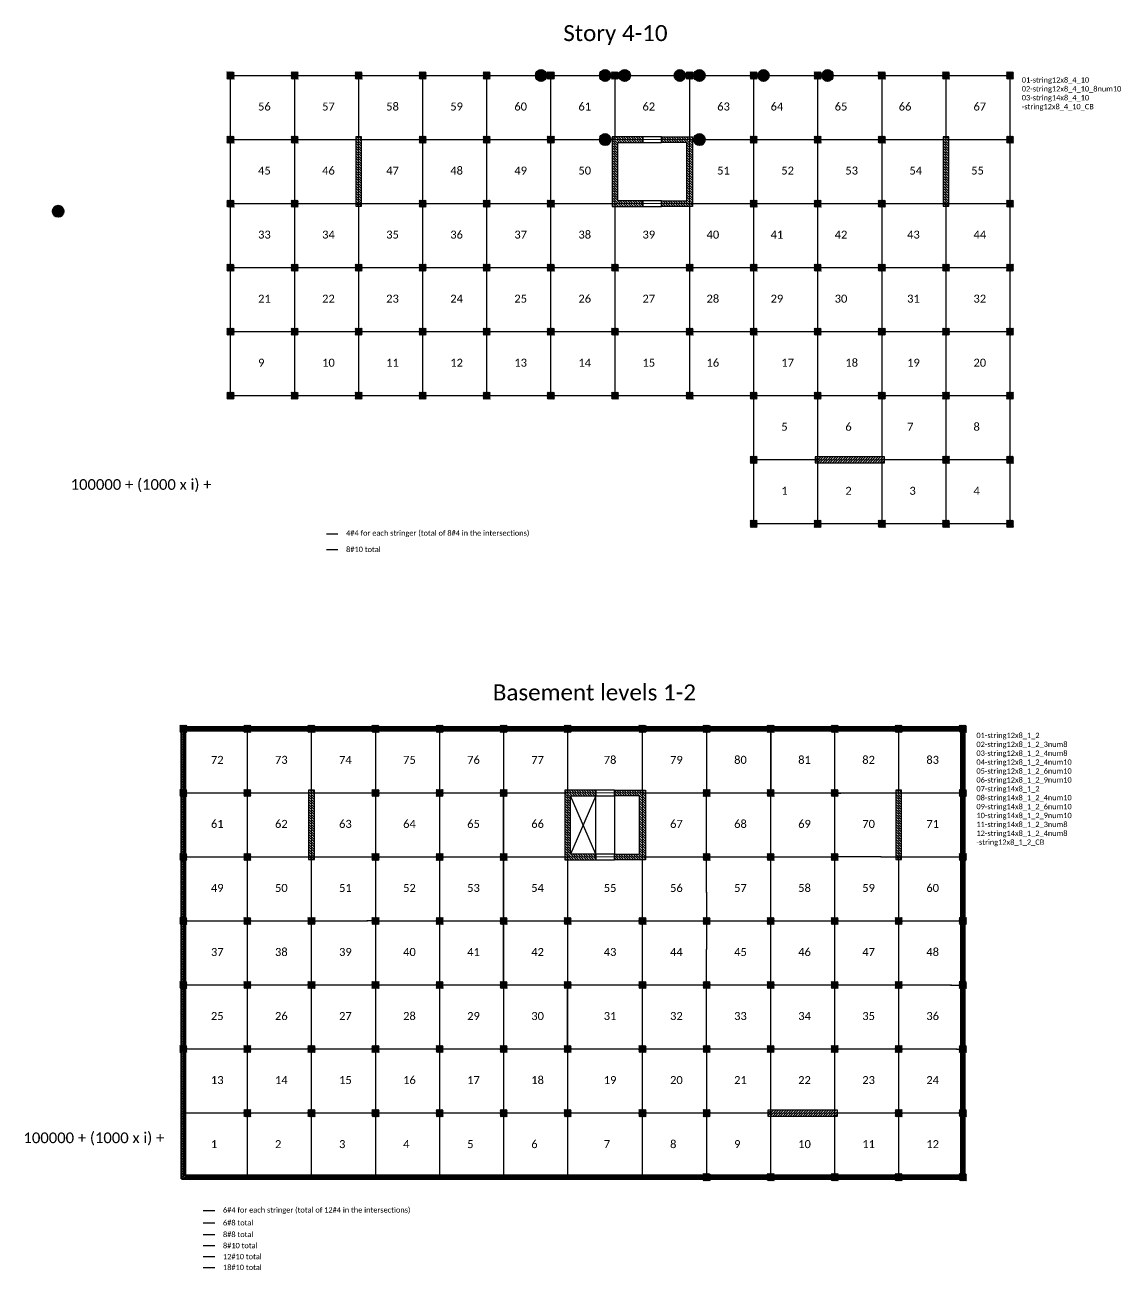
# Model space of a CAD drawing. Header units: inches. Extents: x -30573 to 11520, y -22457 to 4202.
# Drawn here: x -8897 to -3969, y -22271 to -16671 of the extents above; entities that cross this region are included whole.
import ezdxf

# ---------------------------------------------------------------- set-up
doc = ezdxf.new("R2010")
doc.units = ezdxf.units.IN
doc.set_wipeout_variables(frame=1)
doc.layers.get('0').update_dxf_attribs({"lineweight": 70})
for name, color, linetype, lineweight in [('ACERO1', 6, 'Continuous', 50), ('ACERO2', 5, 'Continuous', 30), ('ACERO3', 4, 'Continuous', 25), ('ACERO4', 3, 'Continuous', 20), ('ACERO5', 2, 'Continuous', 20), ('ACERO6', 1, 'Continuous', 20), ('CONCRETO1', 6, 'Continuous', 50), ('CONCRETO2', 5, 'Continuous', 30), ('CONCRETO3', 4, 'Continuous', 25), ('CONCRETO7', 8, 'Continuous', 9), ('LAMARILLO', 2, 'Continuous', 15), ('TEXTO', 1, 'Continuous', 13)]:
    doc.layers.add(name, color=color, linetype=linetype, lineweight=lineweight)
doc.styles.add('CopyA1_16', font='calibri.ttf', dxfattribs={"height": 24})
pattern_1 = [(135, (-3008.956, -21948.888), (-5.61266, -5.61266), [])]
pattern_2 = [(135, (-2797.02, -19010.805), (-5.61266, -5.61266), [])]

# ---------------------------------------------------------------- blocks, each defined once
blk = doc.blocks.new('C32x32')
blk.add_wipeout([(-16, -16), (16, -16), (16, 16), (-16, 16)]).dxf.layer = 'CONCRETO2'
at = {"layer": 'CONCRETO7'}
h = blk.add_hatch(dxfattribs=at)
h.set_pattern_fill('ANSI31', color=256)
h.set_pattern_definition([(45, (8374.7102, -1283.7708), (-2.245064, 2.245064), [])])
h.paths.add_polyline_path([(-16, -16), (16, -16), (16, 16), (-16, 16)])

msp = doc.modelspace()

# ---------------------------------------------------------------- hatches: boundary and pattern name
h = msp.add_hatch(color=256)
h.dxf.hatch_style = 1
edge = h.paths.add_edge_path()
edge.add_arc((-6288.568, -17187.003), 24, 0, 360)
h = msp.add_hatch(color=256)
h.dxf.hatch_style = 1
edge = h.paths.add_edge_path()
edge.add_arc((-5864.465, -17187.003), 24, 0, 360)
h = msp.add_hatch(color=256)
h.dxf.hatch_style = 1
edge = h.paths.add_edge_path()
edge.add_arc((-8746.966, -17509.459), 24, 0, 360)
at = {"layer": 'CONCRETO7'}
h = msp.add_hatch(dxfattribs=at)
h.set_pattern_fill('ANSI31', color=256, scale=2.5, angle=90)
h.set_pattern_definition([(135, (-1059.549, -31512.325), (-5.61266, -5.61266), [])])
h.paths.add_polyline_path([(-7409.517, -17175.003), (-7409.517, -17487.003), (-7383.517, -17487.003), (-7383.517, -17175.003)])
h = msp.add_hatch(dxfattribs=at)
h.set_pattern_fill('ANSI31', color=256, scale=2.5, angle=90)
h.set_pattern_definition(pattern_2)
h.paths.add_polyline_path([(-6118.517, -17462.003), (-6231.517, -17462.003), (-6231.517, -17200.003), (-6118.517, -17200.003), (-6118.517, -17174.003), (-6257.517, -17174.003), (-6257.517, -17488.003), (-6118.517, -17488.003)])
h = msp.add_hatch(dxfattribs=at)
h.set_pattern_fill('ANSI31', color=256, scale=2.5, angle=90)
h.set_pattern_definition(pattern_2)
h.paths.add_polyline_path([(-6034.517, -17462.003), (-5921.517, -17462.003), (-5921.517, -17200.003), (-6034.517, -17200.003), (-6034.517, -17174.003), (-5895.517, -17174.003), (-5895.517, -17488.003), (-6034.517, -17488.003)])
h = msp.add_hatch(dxfattribs=at)
h.set_pattern_fill('ANSI31', color=256, scale=2.5, angle=90)
h.set_pattern_definition([(135, (1580.451, -31512.325), (-5.61266, -5.61266), [])])
h.paths.add_polyline_path([(-4769.517, -17175.003), (-4769.517, -17487.003), (-4743.517, -17487.003), (-4743.517, -17175.003)])
h = msp.add_hatch(dxfattribs=at)
h.set_pattern_fill('ANSI31', color=256, scale=2.5)
h.set_pattern_definition([(45, (-19369.838, -24963.971), (-5.61266, 5.61266), [])])
h.paths.add_polyline_path([(-5032.517, -18614.003), (-5344.517, -18614.003), (-5344.517, -18640.003), (-5032.517, -18640.003)])
h = msp.add_hatch(dxfattribs=at)
h.set_pattern_fill('ANSI31', color=256, scale=2.5, angle=90)
h.set_pattern_definition([(135, (8841.051, -12228.119), (-5.61266, -5.61266), [])])
h.paths.add_polyline_path([(-8192.453, -21861.086), (-8192.453, -19829.086), (-4672.453, -19829.086), (-4672.453, -21861.086)])
h.paths.add_polyline_path([(-8176.453, -21845.086), (-8176.453, -19845.086), (-4688.453, -19845.086), (-4688.453, -21845.086)], flags=16)
h = msp.add_hatch(dxfattribs=at)
h.set_pattern_fill('ANSI31', color=256, scale=2.5, angle=90)
h.set_pattern_definition([(135, (-1271.485, -34450.408), (-5.61266, -5.61266), [])])
h.paths.add_polyline_path([(-7621.453, -20113.086), (-7621.453, -20425.086), (-7595.453, -20425.086), (-7595.453, -20113.086)])
h = msp.add_hatch(dxfattribs=at)
h.set_pattern_fill('ANSI31', color=256, scale=2.5, angle=90)
h.set_pattern_definition(pattern_1)
h.paths.add_polyline_path([(-6330.453, -20400.086), (-6443.453, -20400.086), (-6443.453, -20138.086), (-6330.453, -20138.086), (-6330.453, -20112.086), (-6469.453, -20112.086), (-6469.453, -20426.086), (-6330.453, -20426.086)])
h = msp.add_hatch(dxfattribs=at)
h.set_pattern_fill('ANSI31', color=256, scale=2.5, angle=90)
h.set_pattern_definition(pattern_1)
h.paths.add_polyline_path([(-6246.453, -20400.086), (-6133.453, -20400.086), (-6133.453, -20138.086), (-6246.453, -20138.086), (-6246.453, -20112.086), (-6107.453, -20112.086), (-6107.453, -20426.086), (-6246.453, -20426.086)])
h = msp.add_hatch(dxfattribs=at)
h.set_pattern_fill('ANSI31', color=256, scale=2.5, angle=90)
h.set_pattern_definition([(135, (1368.515, -34450.408), (-5.61266, -5.61266), [])])
h.paths.add_polyline_path([(-4981.453, -20113.086), (-4981.453, -20425.086), (-4955.453, -20425.086), (-4955.453, -20113.086)])
h = msp.add_hatch(dxfattribs=at)
h.set_pattern_fill('ANSI31', color=256, scale=2.5)
h.set_pattern_definition([(45, (-19581.7744, -27902.054), (-5.61266, 5.61266), [])])
h.paths.add_polyline_path([(-5244.453, -21552.086), (-5556.453, -21552.086), (-5556.453, -21578.086), (-5244.453, -21578.086)])

# ---------------------------------------------------------------- linework, layer by layer
for centre in [(-6288.568, -17187.003), (-5864.465, -17187.003), (-8746.966, -17509.459)]:
    msp.add_circle(centre, 24)
at = {"layer": 'ACERO1', "const_width": 6}
for points in [[(-7972.517, -16899.003), (-6532.517, -16899.003)], [(-7972.517, -18339.003), (-7972.517, -16899.003)], [(-7684.517, -18339.003), (-7684.517, -16899.003)], [(-7396.517, -17187.003), (-7396.517, -16899.003)], [(-7108.517, -18339.003), (-7108.517, -16899.003)], [(-6820.517, -18339.003), (-6820.517, -16899.003)], [(-6532.517, -18339.003), (-6532.517, -16899.003)], [(-6244.517, -17187.003), (-6244.517, -16899.003)], [(-5908.517, -17187.003), (-5908.517, -16899.003)], [(-5620.517, -18915.003), (-5620.517, -16899.003)], [(-4468.517, -16899.003), (-5620.517, -16899.003)], [(-5332.517, -18915.003), (-5332.517, -16899.003)], [(-5044.517, -18915.003), (-5044.517, -16899.003)], [(-4756.517, -17187.003), (-4756.517, -16899.003)], [(-4468.517, -18915.003), (-4468.517, -16899.003)], [(-7972.517, -17187.003), (-6244.517, -17187.003)], [(-4468.517, -17187.003), (-5908.517, -17187.003)], [(-7972.517, -17475.003), (-6244.517, -17475.003)], [(-7396.517, -18339.003), (-7396.517, -17475.003)], [(-6244.517, -18339.003), (-6244.517, -17475.003)], [(-4468.517, -17475.003), (-5908.517, -17475.003)], [(-5908.517, -18339.003), (-5908.517, -17475.003)], [(-4756.517, -18915.003), (-4756.517, -17475.003)], [(-7972.517, -17763.003), (-4468.517, -17763.003)], [(-7972.517, -18051.003), (-4468.517, -18051.003)], [(-7972.517, -18339.003), (-4468.517, -18339.003)], [(-5620.517, -18627.003), (-5332.517, -18627.003)], [(-4468.517, -18627.003), (-5044.517, -18627.003)], [(-4468.517, -18915.003), (-5620.517, -18915.003)], [(-7542.043, -18960.199), (-7488.668, -18960.199)], [(-7896.453, -20413.086), (-7896.453, -19837.086)], [(-7320.453, -20125.086), (-7320.453, -19837.086)], [(-7032.453, -20125.086), (-7032.453, -19837.086)], [(-5256.453, -20125.086), (-5256.453, -19837.086)], [(-8184.453, -20125.086), (-7320.212, -20125.327)], [(-4680.453, -20125.086), (-5255.936, -20126.306)], [(-8184.453, -20413.086), (-7320.453, -20413.086)], [(-4680.453, -20413.086), (-5256.34, -20412.274)], [(-8184.453, -20701.086), (-7320.372, -20700.351)], [(-4680.453, -20701.736), (-5832.453, -20700.924)], [(-8184.453, -20989.086), (-7320.372, -20988.351)], [(-7896.453, -21853.086), (-7896.453, -20989.086)], [(-7608.453, -21853.086), (-7608.453, -20989.086)], [(-7320.453, -21853.086), (-7320.453, -20989.086)], [(-7032.453, -21853.086), (-7032.453, -20989.086)], [(-6744.453, -21853.086), (-6744.453, -20989.086)], [(-4680.453, -20989.736), (-5832.453, -20988.924)], [(-5544.453, -21853.086), (-5544.453, -20989.086)], [(-5256.453, -21853.086), (-5256.453, -20989.086)], [(-8184.453, -21277.086), (-6744.453, -21277.086)], [(-6456.453, -21853.086), (-6456.453, -21277.086)], [(-6120.453, -21853.086), (-6120.453, -21277.086)], [(-5832.453, -21853.086), (-5832.453, -21277.086)], [(-4680.453, -21277.54), (-5544.453, -21276.728)], [(-4968.453, -21853.086), (-4968.453, -21277.086)], [(-8184.453, -21565.086), (-6744.453, -21565.086)], [(-8095.535, -22004.116), (-8042.16, -22004.116)]]:
    msp.add_lwpolyline(points, dxfattribs=at)
at = {"layer": 'ACERO2', "const_width": 6}
for points in [[(-6532.517, -16899.003), (-5620.517, -16899.003)], [(-7542.043, -19030.463), (-7488.668, -19030.463)], [(-7032.332, -20125.327), (-6456.453, -20125.086)], [(-5544.573, -20125.327), (-6120.453, -20125.086)], [(-7608.453, -20413.086), (-7608.453, -20989.086)], [(-7031.973, -20413.086), (-6743.853, -20413.086)], [(-5544.573, -20413.178), (-6120.453, -20412.937)], [(-4968.453, -20413.086), (-4968.453, -20701.086)], [(-6457.671, -20989.086), (-6457.671, -21277.086)], [(-6120.453, -20989.086), (-6120.453, -21277.086)], [(-5832.453, -21565.086), (-5544.332, -21565.086)], [(-8095.535, -22161.549), (-8042.16, -22161.549)]]:
    msp.add_lwpolyline(points, dxfattribs=at)
at = {"layer": 'ACERO3', "const_width": 6}
for points in [[(-6744.453, -20125.086), (-6744.453, -19837.086)], [(-6456.453, -20125.086), (-6456.453, -19837.086)], [(-5832.453, -20125.086), (-5832.453, -19837.086)], [(-5543.234, -19837.086), (-5544.453, -20989.086)], [(-4968.453, -20125.086), (-4968.453, -19837.086)], [(-7032.573, -20125.327), (-7320.693, -20125.327)], [(-7320.212, -20125.086), (-7320.453, -20989.086)], [(-7032.212, -20125.086), (-7032.453, -20989.086)], [(-5544.332, -20125.327), (-5256.212, -20125.327)], [(-5255.935, -20125.086), (-5257.153, -20989.086)], [(-7896.212, -20413.086), (-7896.453, -20989.086)], [(-7032.573, -20413.086), (-7320.693, -20413.086)], [(-5544.332, -20413.178), (-5256.212, -20413.178)], [(-6456.453, -20700.937), (-7320.693, -20701.086)], [(-5832.453, -20701.089), (-5833.671, -21277.089)], [(-5833.062, -20989.086), (-7320.693, -20989.086)], [(-5544.453, -21276.728), (-6744.693, -21277.086)], [(-6744.453, -21565.086), (-6120.453, -21565.086)], [(-4680.453, -21565.086), (-4968.573, -21565.086)], [(-8095.535, -22058.861), (-8042.16, -22058.861)]]:
    msp.add_lwpolyline(points, dxfattribs=at)
at = {"layer": 'ACERO4', "const_width": 6}
for points in [[(-7608.453, -20125.086), (-7608.453, -19837.086)], [(-6120.453, -20125.086), (-6120.453, -19837.086)], [(-6745.281, -20989.086), (-6745.281, -20125.086)], [(-5832.453, -20701.086), (-5833.671, -20125.086)], [(-5831.234, -20701.086), (-6456.453, -20700.937)], [(-4968.453, -20701.086), (-4968.453, -21277.086)], [(-6120.453, -21565.086), (-5832.332, -21565.086)], [(-5256.453, -21565.086), (-4968.332, -21565.086)], [(-8095.535, -22111.376), (-8042.16, -22111.376)]]:
    msp.add_lwpolyline(points, dxfattribs=at)
at = {"layer": 'ACERO5', "const_width": 6}
for points in [[(-6120.453, -20701.086), (-6120.453, -20413.086)], [(-8095.535, -22259.452), (-8042.16, -22259.452)]]:
    msp.add_lwpolyline(points, dxfattribs=at)
at = {"layer": 'ACERO6', "const_width": 6}
for points in [[(-6458.589, -20413.086), (-6746.709, -20413.086)], [(-6456.453, -20413.086), (-6456.453, -20989.086)], [(-6120.453, -20701.086), (-6120.453, -20989.086)], [(-8095.535, -22210.975), (-8042.16, -22210.975)]]:
    msp.add_lwpolyline(points, dxfattribs=at)
at = {"layer": 'CONCRETO1'}
for points in [[(-8192.453, -21861.086), (-8192.453, -19829.086), (-4672.453, -19829.086), (-4672.453, -21861.086)], [(-8176.453, -21845.086), (-8176.453, -19845.086), (-4688.453, -19845.086), (-4688.453, -21845.086)]]:
    msp.add_lwpolyline(points, close=True, dxfattribs=at)
at = {"layer": 'CONCRETO3'}
for p, q in [((-6330.453, -20400.086), (-6443.453, -20138.086)), ((-6330.453, -20138.086), (-6443.453, -20400.086)), ((-6330.453, -20400.086), (-6330.453, -20138.086)), ((-6246.453, -20138.086), (-6246.453, -20400.086))]:
    msp.add_line(p, q, dxfattribs=at)
for points in [[(-5620.517, -18915.003), (-5620.517, -18339.003), (-7972.517, -18339.003), (-7972.517, -16899.003), (-4468.517, -16899.003), (-4468.517, -18915.003)], [(-7409.517, -17175.003), (-7409.517, -17487.003), (-7383.517, -17487.003), (-7383.517, -17175.003)], [(-6118.517, -17462.003), (-6231.517, -17462.003), (-6231.517, -17200.003), (-6118.517, -17200.003), (-6118.517, -17174.003), (-6257.517, -17174.003), (-6257.517, -17488.003), (-6118.517, -17488.003)], [(-6118.517, -17200.003), (-6034.517, -17200.003), (-6034.517, -17174.003), (-6118.517, -17174.003)], [(-6034.517, -17462.003), (-5921.517, -17462.003), (-5921.517, -17200.003), (-6034.517, -17200.003), (-6034.517, -17174.003), (-5895.517, -17174.003), (-5895.517, -17488.003), (-6034.517, -17488.003)], [(-4769.517, -17175.003), (-4769.517, -17487.003), (-4743.517, -17487.003), (-4743.517, -17175.003)], [(-6118.517, -17488.003), (-6034.517, -17488.003), (-6034.517, -17462.003), (-6118.517, -17462.003)], [(-5032.517, -18614.003), (-5344.517, -18614.003), (-5344.517, -18640.003), (-5032.517, -18640.003)], [(-7621.453, -20113.086), (-7621.453, -20425.086), (-7595.453, -20425.086), (-7595.453, -20113.086)], [(-6330.453, -20400.086), (-6443.453, -20400.086), (-6443.453, -20138.086), (-6330.453, -20138.086), (-6330.453, -20112.086), (-6469.453, -20112.086), (-6469.453, -20426.086), (-6330.453, -20426.086)], [(-6330.453, -20138.086), (-6246.453, -20138.086), (-6246.453, -20112.086), (-6330.453, -20112.086)], [(-6246.453, -20400.086), (-6133.453, -20400.086), (-6133.453, -20138.086), (-6246.453, -20138.086), (-6246.453, -20112.086), (-6107.453, -20112.086), (-6107.453, -20426.086), (-6246.453, -20426.086)], [(-4981.453, -20113.086), (-4981.453, -20425.086), (-4955.453, -20425.086), (-4955.453, -20113.086)], [(-6330.453, -20426.086), (-6246.453, -20426.086), (-6246.453, -20400.086), (-6330.453, -20400.086)], [(-5244.453, -21552.086), (-5556.453, -21552.086), (-5556.453, -21578.086), (-5244.453, -21578.086)]]:
    msp.add_lwpolyline(points, close=True, dxfattribs=at)
at = {"layer": 'CONCRETO7'}
for points in [[(-7972.517, -17187.003), (-7684.517, -17187.003), (-7684.517, -16899.003), (-7972.517, -16899.003)], [(-7684.517, -17187.003), (-7396.517, -17187.003), (-7396.517, -16899.003), (-7684.517, -16899.003)], [(-7396.517, -17187.003), (-7108.517, -17187.003), (-7108.517, -16899.003), (-7396.517, -16899.003)], [(-7108.517, -17187.003), (-6820.517, -17187.003), (-6820.517, -16899.003), (-7108.517, -16899.003)], [(-6820.517, -17187.003), (-6532.517, -17187.003), (-6532.517, -16899.003), (-6820.517, -16899.003)], [(-6532.517, -17187.003), (-6244.517, -17187.003), (-6244.517, -16899.003), (-6532.517, -16899.003)], [(-6244.517, -17187.003), (-5908.517, -17187.003), (-5908.517, -16899.003), (-6244.517, -16899.003)], [(-5908.517, -17187.003), (-5620.517, -17187.003), (-5620.517, -16899.003), (-5908.517, -16899.003)], [(-5620.517, -17187.003), (-5332.517, -17187.003), (-5332.517, -16899.003), (-5620.517, -16899.003)], [(-5332.517, -17187.003), (-5044.517, -17187.003), (-5044.517, -16899.003), (-5332.517, -16899.003)], [(-5044.517, -17187.003), (-4756.517, -17187.003), (-4756.517, -16899.003), (-5044.517, -16899.003)], [(-4756.517, -17187.003), (-4468.517, -17187.003), (-4468.517, -16899.003), (-4756.517, -16899.003)], [(-7972.517, -17475.003), (-7684.517, -17475.003), (-7684.517, -17187.003), (-7972.517, -17187.003)], [(-7684.517, -17475.003), (-7396.517, -17475.003), (-7396.517, -17187.003), (-7684.517, -17187.003)], [(-7396.517, -17475.003), (-7108.517, -17475.003), (-7108.517, -17187.003), (-7396.517, -17187.003)], [(-7108.517, -17475.003), (-6820.517, -17475.003), (-6820.517, -17187.003), (-7108.517, -17187.003)], [(-6820.517, -17475.003), (-6532.517, -17475.003), (-6532.517, -17187.003), (-6820.517, -17187.003)], [(-6532.517, -17475.003), (-6244.517, -17475.003), (-6244.517, -17187.003), (-6532.517, -17187.003)], [(-5908.517, -17475.003), (-5620.517, -17475.003), (-5620.517, -17187.003), (-5908.517, -17187.003)], [(-5620.517, -17475.003), (-5332.517, -17475.003), (-5332.517, -17187.003), (-5620.517, -17187.003)], [(-5332.517, -17475.003), (-5044.517, -17475.003), (-5044.517, -17187.003), (-5332.517, -17187.003)], [(-5044.517, -17475.003), (-4756.517, -17475.003), (-4756.517, -17187.003), (-5044.517, -17187.003)], [(-4756.517, -17475.003), (-4468.517, -17475.003), (-4468.517, -17187.003), (-4756.517, -17187.003)], [(-7972.517, -17763.003), (-7684.517, -17763.003), (-7684.517, -17475.003), (-7972.517, -17475.003)], [(-7684.517, -17763.003), (-7396.517, -17763.003), (-7396.517, -17475.003), (-7684.517, -17475.003)], [(-7396.517, -17763.003), (-7108.517, -17763.003), (-7108.517, -17475.003), (-7396.517, -17475.003)], [(-7108.517, -17763.003), (-6820.517, -17763.003), (-6820.517, -17475.003), (-7108.517, -17475.003)], [(-6820.517, -17763.003), (-6532.517, -17763.003), (-6532.517, -17475.003), (-6820.517, -17475.003)], [(-6532.517, -17763.003), (-6244.517, -17763.003), (-6244.517, -17475.003), (-6532.517, -17475.003)], [(-6244.517, -17763.003), (-5908.517, -17763.003), (-5908.517, -17475.003), (-6244.517, -17475.003)], [(-5908.517, -17763.003), (-5620.517, -17763.003), (-5620.517, -17475.003), (-5908.517, -17475.003)], [(-5620.517, -17763.003), (-5332.517, -17763.003), (-5332.517, -17475.003), (-5620.517, -17475.003)], [(-5332.517, -17763.003), (-5044.517, -17763.003), (-5044.517, -17475.003), (-5332.517, -17475.003)], [(-5044.517, -17763.003), (-4756.517, -17763.003), (-4756.517, -17475.003), (-5044.517, -17475.003)], [(-4756.517, -17763.003), (-4468.517, -17763.003), (-4468.517, -17475.003), (-4756.517, -17475.003)], [(-7972.517, -18051.003), (-7684.517, -18051.003), (-7684.517, -17763.003), (-7972.517, -17763.003)], [(-7684.517, -18051.003), (-7396.517, -18051.003), (-7396.517, -17763.003), (-7684.517, -17763.003)], [(-7396.517, -18051.003), (-7108.517, -18051.003), (-7108.517, -17763.003), (-7396.517, -17763.003)], [(-7108.517, -18051.003), (-6820.517, -18051.003), (-6820.517, -17763.003), (-7108.517, -17763.003)], [(-6820.517, -18051.003), (-6532.517, -18051.003), (-6532.517, -17763.003), (-6820.517, -17763.003)], [(-6532.517, -18051.003), (-6244.517, -18051.003), (-6244.517, -17763.003), (-6532.517, -17763.003)], [(-6244.517, -18051.003), (-5908.517, -18051.003), (-5908.517, -17763.003), (-6244.517, -17763.003)], [(-5908.517, -18051.003), (-5620.517, -18051.003), (-5620.517, -17763.003), (-5908.517, -17763.003)], [(-5620.517, -18051.003), (-5332.517, -18051.003), (-5332.517, -17763.003), (-5620.517, -17763.003)], [(-5332.517, -18051.003), (-5044.517, -18051.003), (-5044.517, -17763.003), (-5332.517, -17763.003)], [(-5044.517, -18051.003), (-4756.517, -18051.003), (-4756.517, -17763.003), (-5044.517, -17763.003)], [(-4756.517, -18051.003), (-4468.517, -18051.003), (-4468.517, -17763.003), (-4756.517, -17763.003)], [(-7972.517, -18339.003), (-7684.517, -18339.003), (-7684.517, -18051.003), (-7972.517, -18051.003)], [(-7684.517, -18339.003), (-7396.517, -18339.003), (-7396.517, -18051.003), (-7684.517, -18051.003)], [(-7396.517, -18339.003), (-7108.517, -18339.003), (-7108.517, -18051.003), (-7396.517, -18051.003)], [(-7108.517, -18339.003), (-6820.517, -18339.003), (-6820.517, -18051.003), (-7108.517, -18051.003)], [(-6820.517, -18339.003), (-6532.517, -18339.003), (-6532.517, -18051.003), (-6820.517, -18051.003)], [(-6532.517, -18339.003), (-6244.517, -18339.003), (-6244.517, -18051.003), (-6532.517, -18051.003)], [(-6244.517, -18339.003), (-5908.517, -18339.003), (-5908.517, -18051.003), (-6244.517, -18051.003)], [(-5908.517, -18339.003), (-5620.517, -18339.003), (-5620.517, -18051.003), (-5908.517, -18051.003)], [(-5620.517, -18339.003), (-5332.517, -18339.003), (-5332.517, -18051.003), (-5620.517, -18051.003)], [(-5332.517, -18339.003), (-5044.517, -18339.003), (-5044.517, -18051.003), (-5332.517, -18051.003)], [(-5044.517, -18339.003), (-4756.517, -18339.003), (-4756.517, -18051.003), (-5044.517, -18051.003)], [(-4756.517, -18339.003), (-4468.517, -18339.003), (-4468.517, -18051.003), (-4756.517, -18051.003)], [(-5620.517, -18627.003), (-5332.517, -18627.003), (-5332.517, -18339.003), (-5620.517, -18339.003)], [(-5332.517, -18627.003), (-5044.517, -18627.003), (-5044.517, -18339.003), (-5332.517, -18339.003)], [(-5044.517, -18627.003), (-4756.517, -18627.003), (-4756.517, -18339.003), (-5044.517, -18339.003)], [(-4756.517, -18627.003), (-4468.517, -18627.003), (-4468.517, -18339.003), (-4756.517, -18339.003)], [(-5620.517, -18915.003), (-5332.517, -18915.003), (-5332.517, -18627.003), (-5620.517, -18627.003)], [(-5332.517, -18915.003), (-5044.517, -18915.003), (-5044.517, -18627.003), (-5332.517, -18627.003)], [(-5044.517, -18915.003), (-4756.517, -18915.003), (-4756.517, -18627.003), (-5044.517, -18627.003)], [(-4756.517, -18915.003), (-4468.517, -18915.003), (-4468.517, -18627.003), (-4756.517, -18627.003)], [(-8184.453, -20125.086), (-7896.453, -20125.086), (-7896.453, -19837.086), (-8184.453, -19837.086)], [(-7896.453, -20125.086), (-7608.453, -20125.086), (-7608.453, -19837.086), (-7896.453, -19837.086)], [(-7608.453, -20125.086), (-7320.453, -20125.086), (-7320.453, -19837.086), (-7608.453, -19837.086)], [(-7320.453, -20125.086), (-7032.453, -20125.086), (-7032.453, -19837.086), (-7320.453, -19837.086)], [(-7032.453, -20125.086), (-6744.453, -20125.086), (-6744.453, -19837.086), (-7032.453, -19837.086)], [(-6744.453, -20125.086), (-6456.453, -20125.086), (-6456.453, -19837.086), (-6744.453, -19837.086)], [(-6456.453, -20125.086), (-6120.453, -20125.086), (-6120.453, -19837.086), (-6456.453, -19837.086)], [(-6120.453, -20125.086), (-5832.453, -20125.086), (-5832.453, -19837.086), (-6120.453, -19837.086)], [(-5832.453, -20125.086), (-5544.453, -20125.086), (-5544.453, -19837.086), (-5832.453, -19837.086)], [(-5544.453, -20125.086), (-5256.453, -20125.086), (-5256.453, -19837.086), (-5544.453, -19837.086)], [(-5256.453, -20125.086), (-4968.453, -20125.086), (-4968.453, -19837.086), (-5256.453, -19837.086)], [(-4968.453, -20125.086), (-4680.453, -20125.086), (-4680.453, -19837.086), (-4968.453, -19837.086)], [(-8184.453, -20413.086), (-7896.453, -20413.086), (-7896.453, -20125.086), (-8184.453, -20125.086)], [(-7896.453, -20413.086), (-7608.453, -20413.086), (-7608.453, -20125.086), (-7896.453, -20125.086)], [(-7608.453, -20413.086), (-7320.453, -20413.086), (-7320.453, -20125.086), (-7608.453, -20125.086)], [(-7320.453, -20413.086), (-7032.453, -20413.086), (-7032.453, -20125.086), (-7320.453, -20125.086)], [(-7032.453, -20413.086), (-6744.453, -20413.086), (-6744.453, -20125.086), (-7032.453, -20125.086)], [(-6744.453, -20413.086), (-6456.453, -20413.086), (-6456.453, -20125.086), (-6744.453, -20125.086)], [(-6456.453, -20413.086), (-6120.453, -20413.086), (-6120.453, -20125.086), (-6456.453, -20125.086)], [(-6120.453, -20413.086), (-5832.453, -20413.086), (-5832.453, -20125.086), (-6120.453, -20125.086)], [(-5832.453, -20413.086), (-5544.453, -20413.086), (-5544.453, -20125.086), (-5832.453, -20125.086)], [(-5544.453, -20413.086), (-5256.453, -20413.086), (-5256.453, -20125.086), (-5544.453, -20125.086)], [(-5256.453, -20413.086), (-4968.453, -20413.086), (-4968.453, -20125.086), (-5256.453, -20125.086)], [(-4968.453, -20413.086), (-4680.453, -20413.086), (-4680.453, -20125.086), (-4968.453, -20125.086)], [(-8184.453, -20701.086), (-7896.453, -20701.086), (-7896.453, -20413.086), (-8184.453, -20413.086)], [(-7896.453, -20701.086), (-7608.453, -20701.086), (-7608.453, -20413.086), (-7896.453, -20413.086)], [(-7608.453, -20701.086), (-7320.453, -20701.086), (-7320.453, -20413.086), (-7608.453, -20413.086)], [(-7320.453, -20701.086), (-7032.453, -20701.086), (-7032.453, -20413.086), (-7320.453, -20413.086)], [(-7032.453, -20701.086), (-6744.453, -20701.086), (-6744.453, -20413.086), (-7032.453, -20413.086)], [(-6744.453, -20701.086), (-6456.453, -20701.086), (-6456.453, -20413.086), (-6744.453, -20413.086)], [(-6456.453, -20701.086), (-6120.453, -20701.086), (-6120.453, -20413.086), (-6456.453, -20413.086)], [(-6120.453, -20701.086), (-5832.453, -20701.086), (-5832.453, -20413.086), (-6120.453, -20413.086)], [(-5832.453, -20701.086), (-5544.453, -20701.086), (-5544.453, -20413.086), (-5832.453, -20413.086)], [(-5544.453, -20701.086), (-5256.453, -20701.086), (-5256.453, -20413.086), (-5544.453, -20413.086)], [(-5256.453, -20701.086), (-4968.453, -20701.086), (-4968.453, -20413.086), (-5256.453, -20413.086)], [(-4968.453, -20701.086), (-4680.453, -20701.086), (-4680.453, -20413.086), (-4968.453, -20413.086)], [(-8184.453, -20989.086), (-7896.453, -20989.086), (-7896.453, -20701.086), (-8184.453, -20701.086)], [(-7896.453, -20989.086), (-7608.453, -20989.086), (-7608.453, -20701.086), (-7896.453, -20701.086)], [(-7608.453, -20989.086), (-7320.453, -20989.086), (-7320.453, -20701.086), (-7608.453, -20701.086)], [(-7320.453, -20989.086), (-7032.453, -20989.086), (-7032.453, -20701.086), (-7320.453, -20701.086)], [(-7032.453, -20989.086), (-6744.453, -20989.086), (-6744.453, -20701.086), (-7032.453, -20701.086)], [(-6744.453, -20989.086), (-6456.453, -20989.086), (-6456.453, -20701.086), (-6744.453, -20701.086)], [(-6456.453, -20989.086), (-6120.453, -20989.086), (-6120.453, -20701.086), (-6456.453, -20701.086)], [(-6120.453, -20989.086), (-5832.453, -20989.086), (-5832.453, -20701.086), (-6120.453, -20701.086)], [(-5832.453, -20989.086), (-5544.453, -20989.086), (-5544.453, -20701.086), (-5832.453, -20701.086)], [(-5544.453, -20989.086), (-5256.453, -20989.086), (-5256.453, -20701.086), (-5544.453, -20701.086)], [(-5256.453, -20989.086), (-4968.453, -20989.086), (-4968.453, -20701.086), (-5256.453, -20701.086)], [(-4968.453, -20989.086), (-4680.453, -20989.086), (-4680.453, -20701.086), (-4968.453, -20701.086)], [(-8184.453, -21277.086), (-7896.453, -21277.086), (-7896.453, -20989.086), (-8184.453, -20989.086)], [(-7896.453, -21277.086), (-7608.453, -21277.086), (-7608.453, -20989.086), (-7896.453, -20989.086)], [(-7608.453, -21277.086), (-7320.453, -21277.086), (-7320.453, -20989.086), (-7608.453, -20989.086)], [(-7320.453, -21277.086), (-7032.453, -21277.086), (-7032.453, -20989.086), (-7320.453, -20989.086)], [(-7032.453, -21277.086), (-6744.453, -21277.086), (-6744.453, -20989.086), (-7032.453, -20989.086)], [(-6744.453, -21277.086), (-6456.453, -21277.086), (-6456.453, -20989.086), (-6744.453, -20989.086)], [(-6456.453, -21277.086), (-6120.453, -21277.086), (-6120.453, -20989.086), (-6456.453, -20989.086)], [(-6120.453, -21277.086), (-5832.453, -21277.086), (-5832.453, -20989.086), (-6120.453, -20989.086)], [(-5832.453, -21277.086), (-5544.453, -21277.086), (-5544.453, -20989.086), (-5832.453, -20989.086)], [(-5544.453, -21277.086), (-5256.453, -21277.086), (-5256.453, -20989.086), (-5544.453, -20989.086)], [(-5256.453, -21277.086), (-4968.453, -21277.086), (-4968.453, -20989.086), (-5256.453, -20989.086)], [(-4968.453, -21277.086), (-4680.453, -21277.086), (-4680.453, -20989.086), (-4968.453, -20989.086)], [(-8184.453, -21565.086), (-7896.453, -21565.086), (-7896.453, -21277.086), (-8184.453, -21277.086)], [(-7896.453, -21565.086), (-7608.453, -21565.086), (-7608.453, -21277.086), (-7896.453, -21277.086)], [(-7608.453, -21565.086), (-7320.453, -21565.086), (-7320.453, -21277.086), (-7608.453, -21277.086)], [(-7320.453, -21565.086), (-7032.453, -21565.086), (-7032.453, -21277.086), (-7320.453, -21277.086)], [(-7032.453, -21565.086), (-6744.453, -21565.086), (-6744.453, -21277.086), (-7032.453, -21277.086)], [(-6744.453, -21565.086), (-6456.453, -21565.086), (-6456.453, -21277.086), (-6744.453, -21277.086)], [(-6456.453, -21565.086), (-6120.453, -21565.086), (-6120.453, -21277.086), (-6456.453, -21277.086)], [(-6120.453, -21565.086), (-5832.453, -21565.086), (-5832.453, -21277.086), (-6120.453, -21277.086)], [(-5832.453, -21565.086), (-5544.453, -21565.086), (-5544.453, -21277.086), (-5832.453, -21277.086)], [(-5544.453, -21565.086), (-5256.453, -21565.086), (-5256.453, -21277.086), (-5544.453, -21277.086)], [(-5256.453, -21565.086), (-4968.453, -21565.086), (-4968.453, -21277.086), (-5256.453, -21277.086)], [(-4968.453, -21565.086), (-4680.453, -21565.086), (-4680.453, -21277.086), (-4968.453, -21277.086)], [(-8184.453, -21853.086), (-7896.453, -21853.086), (-7896.453, -21565.086), (-8184.453, -21565.086)], [(-7896.453, -21853.086), (-7608.453, -21853.086), (-7608.453, -21565.086), (-7896.453, -21565.086)], [(-7608.453, -21853.086), (-7320.453, -21853.086), (-7320.453, -21565.086), (-7608.453, -21565.086)], [(-7320.453, -21853.086), (-7032.453, -21853.086), (-7032.453, -21565.086), (-7320.453, -21565.086)], [(-7032.453, -21853.086), (-6744.453, -21853.086), (-6744.453, -21565.086), (-7032.453, -21565.086)], [(-6744.453, -21853.086), (-6456.453, -21853.086), (-6456.453, -21565.086), (-6744.453, -21565.086)], [(-6456.453, -21853.086), (-6120.453, -21853.086), (-6120.453, -21565.086), (-6456.453, -21565.086)], [(-6120.453, -21853.086), (-5832.453, -21853.086), (-5832.453, -21565.086), (-6120.453, -21565.086)], [(-5832.453, -21853.086), (-5544.453, -21853.086), (-5544.453, -21565.086), (-5832.453, -21565.086)], [(-5544.453, -21853.086), (-5256.453, -21853.086), (-5256.453, -21565.086), (-5544.453, -21565.086)], [(-5256.453, -21853.086), (-4968.453, -21853.086), (-4968.453, -21565.086), (-5256.453, -21565.086)], [(-4968.453, -21853.086), (-4680.453, -21853.086), (-4680.453, -21565.086), (-4968.453, -21565.086)]]:
    msp.add_lwpolyline(points, close=True, dxfattribs=at)

# ---------------------------------------------------------------- texts
at = {"layer": 'LAMARILLO', "char_height": 36, "attachment_point": 4, "style": 'CopyA1_16'}
for s, insert in [('56', (-7848.498, -17038.563)), ('57', (-7560.498, -17038.563)), ('58', (-7272.498, -17038.563)), ('59', (-6984.498, -17038.563)), ('60', (-6696.498, -17038.563)), ('61', (-6408.498, -17038.563)), ('62', (-6120.498, -17038.563)), ('63', (-5784.498, -17038.563)), ('64', (-5544.498, -17038.563)), ('65', (-5256.498, -17038.563)), ('66', (-4968.498, -17038.563)), ('67', (-4632.498, -17038.563)), ('45', (-7848.498, -17326.563)), ('46', (-7560.498, -17326.563)), ('47', (-7272.498, -17326.563)), ('48', (-6984.498, -17326.563)), ('49', (-6696.498, -17326.563)), ('50', (-6408.498, -17326.563)), ('51', (-5784.498, -17326.563)), ('52', (-5496.498, -17326.563)), ('53', (-5208.498, -17326.563)), ('54', (-4920.498, -17326.563)), ('55', (-4642.743, -17326.563)), ('33', (-7848.498, -17614.563)), ('34', (-7560.498, -17614.563)), ('35', (-7272.498, -17614.563)), ('36', (-6984.498, -17614.563)), ('37', (-6696.498, -17614.563)), ('38', (-6408.498, -17614.563)), ('39', (-6120.498, -17614.563)), ('40', (-5832.498, -17614.563)), ('41', (-5544.498, -17614.563)), ('42', (-5256.498, -17614.563)), ('43', (-4930.743, -17614.563)), ('44', (-4632.498, -17614.563)), ('21', (-7848.498, -17902.563)), ('22', (-7560.498, -17902.563)), ('23', (-7272.498, -17902.563)), ('24', (-6984.498, -17902.563)), ('25', (-6696.498, -17902.563)), ('26', (-6408.498, -17902.563)), ('27', (-6120.498, -17902.563)), ('28', (-5832.498, -17902.563)), ('29', (-5544.498, -17902.563)), ('30', (-5256.498, -17902.563)), ('31', (-4930.743, -17902.563)), ('32', (-4632.498, -17902.563)), ('9', (-7848.498, -18190.563)), ('10', (-7560.498, -18190.563)), ('11', (-7272.498, -18190.563)), ('12', (-6984.498, -18190.563)), ('13', (-6696.498, -18190.563)), ('14', (-6408.498, -18190.563)), ('15', (-6120.498, -18190.563)), ('16', (-5832.498, -18190.563)), ('17', (-5496.498, -18190.563)), ('18', (-5208.498, -18190.563)), ('19', (-4930.743, -18190.563)), ('20', (-4632.498, -18190.563)), ('5', (-5496.498, -18478.563)), ('6', (-5208.498, -18478.563)), ('7', (-4930.743, -18478.563)), ('8', (-4632.498, -18478.563)), ('1', (-5496.498, -18766.563)), ('2', (-5208.498, -18766.563)), ('3', (-4920.498, -18766.563)), ('4', (-4632.498, -18766.563)), ('72', (-8060.434, -19976.646)), ('73', (-7772.434, -19976.646)), ('74', (-7484.434, -19976.646)), ('75', (-7196.434, -19976.646)), ('77', (-6620.434, -19976.646)), ('78', (-6294.68, -19976.646)), ('79', (-5996.434, -19976.646)), ('80', (-5708.434, -19976.646)), ('81', (-5420.434, -19976.646)), ('82', (-5132.434, -19976.646)), ('83', (-4844.434, -19976.646)), ('61', (-8060.434, -20264.646)), ('62', (-7772.434, -20264.646)), ('63', (-7484.434, -20264.646)), ('64', (-7196.434, -20264.646)), ('65', (-6908.434, -20264.646)), ('66', (-6620.434, -20264.646)), ('67', (-5996.434, -20264.646)), ('68', (-5708.434, -20264.646)), ('69', (-5420.434, -20264.646)), ('70', (-5132.434, -20264.646)), ('71', (-4844.434, -20264.646)), ('49', (-8060.434, -20552.646)), ('50', (-7772.434, -20552.646)), ('51', (-7484.434, -20552.646)), ('52', (-7196.434, -20552.646)), ('53', (-6908.434, -20552.646)), ('54', (-6620.434, -20552.646)), ('55', (-6294.68, -20552.646)), ('56', (-5996.434, -20552.646)), ('57', (-5708.434, -20552.646)), ('58', (-5420.434, -20552.646)), ('59', (-5132.434, -20552.646)), ('60', (-4844.434, -20552.646)), ('37', (-8060.434, -20840.646)), ('38', (-7772.434, -20840.646)), ('39', (-7484.434, -20840.646)), ('40', (-7196.434, -20840.646)), ('41', (-6908.434, -20840.646)), ('42', (-6620.434, -20840.646)), ('43', (-6294.68, -20840.646)), ('44', (-5996.434, -20840.646)), ('45', (-5708.434, -20840.646)), ('46', (-5420.434, -20840.646)), ('47', (-5132.434, -20840.646)), ('48', (-4844.434, -20840.646)), ('25', (-8060.434, -21128.646)), ('26', (-7772.434, -21128.646)), ('27', (-7484.434, -21128.646)), ('28', (-7196.434, -21128.646)), ('29', (-6908.434, -21128.646)), ('30', (-6620.434, -21128.646)), ('31', (-6294.68, -21128.646)), ('32', (-5996.434, -21128.646)), ('33', (-5708.434, -21128.646)), ('34', (-5420.434, -21128.646)), ('35', (-5132.434, -21128.646)), ('36', (-4844.434, -21128.646)), ('13', (-8060.434, -21416.646)), ('14', (-7772.434, -21416.646)), ('15', (-7484.434, -21416.646)), ('16', (-7196.434, -21416.646)), ('17', (-6908.434, -21416.646)), ('18', (-6620.434, -21416.646)), ('19', (-6294.68, -21416.646)), ('20', (-5996.434, -21416.646)), ('21', (-5708.434, -21416.646)), ('22', (-5420.434, -21416.646)), ('23', (-5132.434, -21416.646)), ('24', (-4844.434, -21416.646)), ('1', (-8060.434, -21704.646)), ('2', (-7772.434, -21704.646)), ('3', (-7484.434, -21704.646)), ('4', (-7196.434, -21704.646)), ('5', (-6908.434, -21704.646)), ('6', (-6620.434, -21704.646)), ('7', (-6294.68, -21704.646)), ('8', (-5996.434, -21704.646)), ('9', (-5708.434, -21704.646)), ('10', (-5420.434, -21704.646)), ('11', (-5132.434, -21704.646)), ('12', (-4844.434, -21704.646))]:
    msp.add_mtext(s, dxfattribs=dict(at, insert=insert))
at = {"layer": 'LAMARILLO', "insert": (-6908.434, -19976.646), "char_height": 36, "width": 175.1039, "attachment_point": 4, "style": 'CopyA1_16'}
msp.add_mtext('76', dxfattribs=at)
at = {"layer": 'TEXTO', "attachment_point": 4, "style": 'CopyA1_16'}
for s, insert, char_height in [('Story 4-10', (-6476.403, -16717.137), 72), ('\\A1;01-string12x8_4_10\\P02-string12x8_4_10_8num10\\P03-string14x8_4_10\\P-string12x8_4_10_CB', (-4415.383, -16981.894), 24), ('100000 + (1000 x i) +', (-8691.201, -18743.244), 48), ('\\A1;4#4 for each stringer (total of 8#4 in the intersections)', (-7452.804, -18959.672), 24), ('\\A1;8#10 total', (-7452.804, -19029.936), 24), ('Basement levels 1-2', (-6793.18, -19673.6), 72), ('\\A1;01-string12x8_1_2\\P02-string12x8_1_2_3num8\\P03-string12x8_1_2_4num8\\P04-string12x8_1_2_4num10\\P05-string12x8_1_2_6num10\\P06-string12x8_1_2_9num10\\P07-string14x8_1_2\\P08-string14x8_1_2_4num10\\P09-string14x8_1_2_6num10\\P10-string14x8_1_2_9num10\\P11-string14x8_1_2_3num8\\P12-string14x8_1_2_4num8\\P-string12x8_1_2_CB', (-4619.319, -20109.746), 24), ('100000 + (1000 x i) +', (-8903.137, -21681.327), 48), ('\\A1;6#4 for each stringer (total of 12#4 in the intersections)', (-8006.296, -22003.589), 24), ('\\A1;6#8 total', (-8006.296, -22058.334), 24), ('\\A1;8#8 total', (-8006.296, -22110.849), 24), ('\\A1;8#10 total', (-8006.296, -22161.022), 24), ('\\A1;12#10 total', (-8006.296, -22210.448), 24), ('\\A1;18#10 total', (-8006.296, -22258.926), 24)]:
    msp.add_mtext(s, dxfattribs=dict(at, insert=insert, char_height=char_height))

# ---------------------------------------------------------------- next in the draw order: block references
at = {"layer": 'TEXTO'}
for p in [(-7972.517, -16899.003), (-7684.517, -16899.003), (-7396.517, -16899.003), (-7108.517, -16899.003), (-6820.517, -16899.003), (-6532.517, -16899.003), (-6244.517, -16899.003), (-5908.517, -16899.003), (-5620.517, -16899.003), (-5332.517, -16899.003), (-5044.517, -16899.003), (-4756.517, -16899.003), (-4468.517, -16899.003), (-7972.517, -17187.003), (-7684.517, -17187.003), (-7108.517, -17187.003), (-6820.517, -17187.003), (-6532.517, -17187.003), (-5620.517, -17187.003), (-5332.517, -17187.003), (-5044.517, -17187.003), (-4468.517, -17187.003), (-7972.517, -17475.003), (-7684.517, -17475.003), (-7108.517, -17475.003), (-6820.517, -17475.003), (-6532.517, -17475.003), (-5620.517, -17475.003), (-5332.517, -17475.003), (-5044.517, -17475.003), (-4468.517, -17475.003), (-7972.517, -17763.003), (-7684.517, -17763.003), (-7396.517, -17763.003), (-7108.517, -17763.003), (-6820.517, -17763.003), (-6532.517, -17763.003), (-6244.517, -17763.003), (-5908.517, -17763.003), (-5620.517, -17763.003), (-5332.517, -17763.003), (-5044.517, -17763.003), (-4756.517, -17763.003), (-4468.517, -17763.003), (-7972.517, -18051.003), (-7684.517, -18051.003), (-7396.517, -18051.003), (-7108.517, -18051.003), (-6820.517, -18051.003), (-6532.517, -18051.003), (-6244.517, -18051.003), (-5908.517, -18051.003), (-5620.517, -18051.003), (-5332.517, -18051.003), (-5044.517, -18051.003), (-4756.517, -18051.003), (-4468.517, -18051.003), (-7972.517, -18339.003), (-7684.517, -18339.003), (-7396.517, -18339.003), (-7108.517, -18339.003), (-6820.517, -18339.003), (-6532.517, -18339.003), (-6244.517, -18339.003), (-5908.517, -18339.003), (-5620.517, -18339.003), (-5332.517, -18339.003), (-5044.517, -18339.003), (-4756.517, -18339.003), (-4468.517, -18339.003), (-5620.517, -18627.003), (-4756.517, -18627.003), (-4468.517, -18627.003), (-5620.517, -18915.003), (-5332.517, -18915.003), (-5044.517, -18915.003), (-4756.517, -18915.003), (-4468.517, -18915.003), (-8184.453, -19837.086), (-7896.453, -19837.086), (-7608.453, -19837.086), (-7320.453, -19837.086), (-7032.453, -19837.086), (-6744.453, -19837.086), (-6456.453, -19837.086), (-6120.453, -19837.086), (-5832.453, -19837.086), (-5544.453, -19837.086), (-5256.453, -19837.086), (-4968.453, -19837.086), (-4680.453, -19837.086), (-8184.453, -20125.086), (-7896.453, -20125.086), (-7320.453, -20125.086), (-7032.453, -20125.086), (-6744.453, -20125.086), (-5832.453, -20125.086), (-5544.453, -20125.086), (-5256.453, -20125.086), (-4680.453, -20125.086), (-8184.453, -20413.086), (-7896.453, -20413.086), (-7320.453, -20413.086), (-7032.453, -20413.086), (-6744.453, -20413.086), (-5832.453, -20413.086), (-5544.453, -20413.086), (-5256.453, -20413.086), (-4680.453, -20413.086), (-8184.453, -20701.086), (-7896.453, -20701.086), (-7608.453, -20701.086), (-7320.453, -20701.086), (-7032.453, -20701.086), (-6744.453, -20701.086), (-6456.453, -20701.086), (-6120.453, -20701.086), (-5832.453, -20701.086), (-5544.453, -20701.086), (-5256.453, -20701.086), (-4968.453, -20701.086), (-4680.453, -20701.086), (-8184.453, -20989.086), (-7896.453, -20989.086), (-7608.453, -20989.086), (-7320.453, -20989.086), (-7032.453, -20989.086), (-6744.453, -20989.086), (-6456.453, -20989.086), (-6120.453, -20989.086), (-5832.453, -20989.086), (-5544.453, -20989.086), (-5256.453, -20989.086), (-4968.453, -20989.086), (-4680.453, -20989.086), (-8184.453, -21277.086), (-7896.453, -21277.086), (-7608.453, -21277.086), (-7320.453, -21277.086), (-7032.453, -21277.086), (-6744.453, -21277.086), (-6456.453, -21277.086), (-6120.453, -21277.086), (-5832.453, -21277.086), (-5544.453, -21277.086), (-5256.453, -21277.086), (-4968.453, -21277.086), (-4680.453, -21277.086), (-7896.453, -21565.086), (-7608.453, -21565.086), (-7320.453, -21565.086), (-7032.453, -21565.086), (-6744.453, -21565.086), (-6456.453, -21565.086), (-6120.453, -21565.086), (-5832.453, -21565.086), (-4968.453, -21565.086), (-4680.453, -21565.086), (-5832.453, -21853.086), (-5544.453, -21853.086), (-5256.453, -21853.086), (-4968.453, -21853.086), (-4680.453, -21853.086)]:
    msp.add_blockref('C32x32', p, dxfattribs=at)

# ---------------------------------------------------------------- next in the draw order: hatches: boundary and pattern name
h = msp.add_hatch(color=256)
h.dxf.hatch_style = 1
edge = h.paths.add_edge_path()
edge.add_arc((-6576.568, -16899.003), 24, 0, 360)
h = msp.add_hatch(color=256)
h.dxf.hatch_style = 1
edge = h.paths.add_edge_path()
edge.add_arc((-6288.568, -16899.003), 24, 0, 360)
h = msp.add_hatch(color=256)
h.dxf.hatch_style = 1
edge = h.paths.add_edge_path()
edge.add_arc((-6200.465, -16899.003), 24, 0, 360)
h = msp.add_hatch(color=256)
h.dxf.hatch_style = 1
edge = h.paths.add_edge_path()
edge.add_arc((-5952.568, -16899.003), 24, 0, 360)
h = msp.add_hatch(color=256)
h.dxf.hatch_style = 1
edge = h.paths.add_edge_path()
edge.add_arc((-5864.465, -16899.003), 24, 0, 360)
h = msp.add_hatch(color=256)
h.dxf.hatch_style = 1
edge = h.paths.add_edge_path()
edge.add_arc((-5576.465, -16899.003), 24, 0, 360)
h = msp.add_hatch(color=256)
h.dxf.hatch_style = 1
edge = h.paths.add_edge_path()
edge.add_arc((-5288.465, -16899.003), 24, 0, 360)

# ---------------------------------------------------------------- next in the draw order: linework, layer by layer
for centre in [(-6576.568, -16899.003), (-6288.568, -16899.003), (-6200.465, -16899.003), (-5952.568, -16899.003), (-5864.465, -16899.003), (-5576.465, -16899.003), (-5288.465, -16899.003)]:
    msp.add_circle(centre, 24)

doc.saveas('drawing.dxf')
